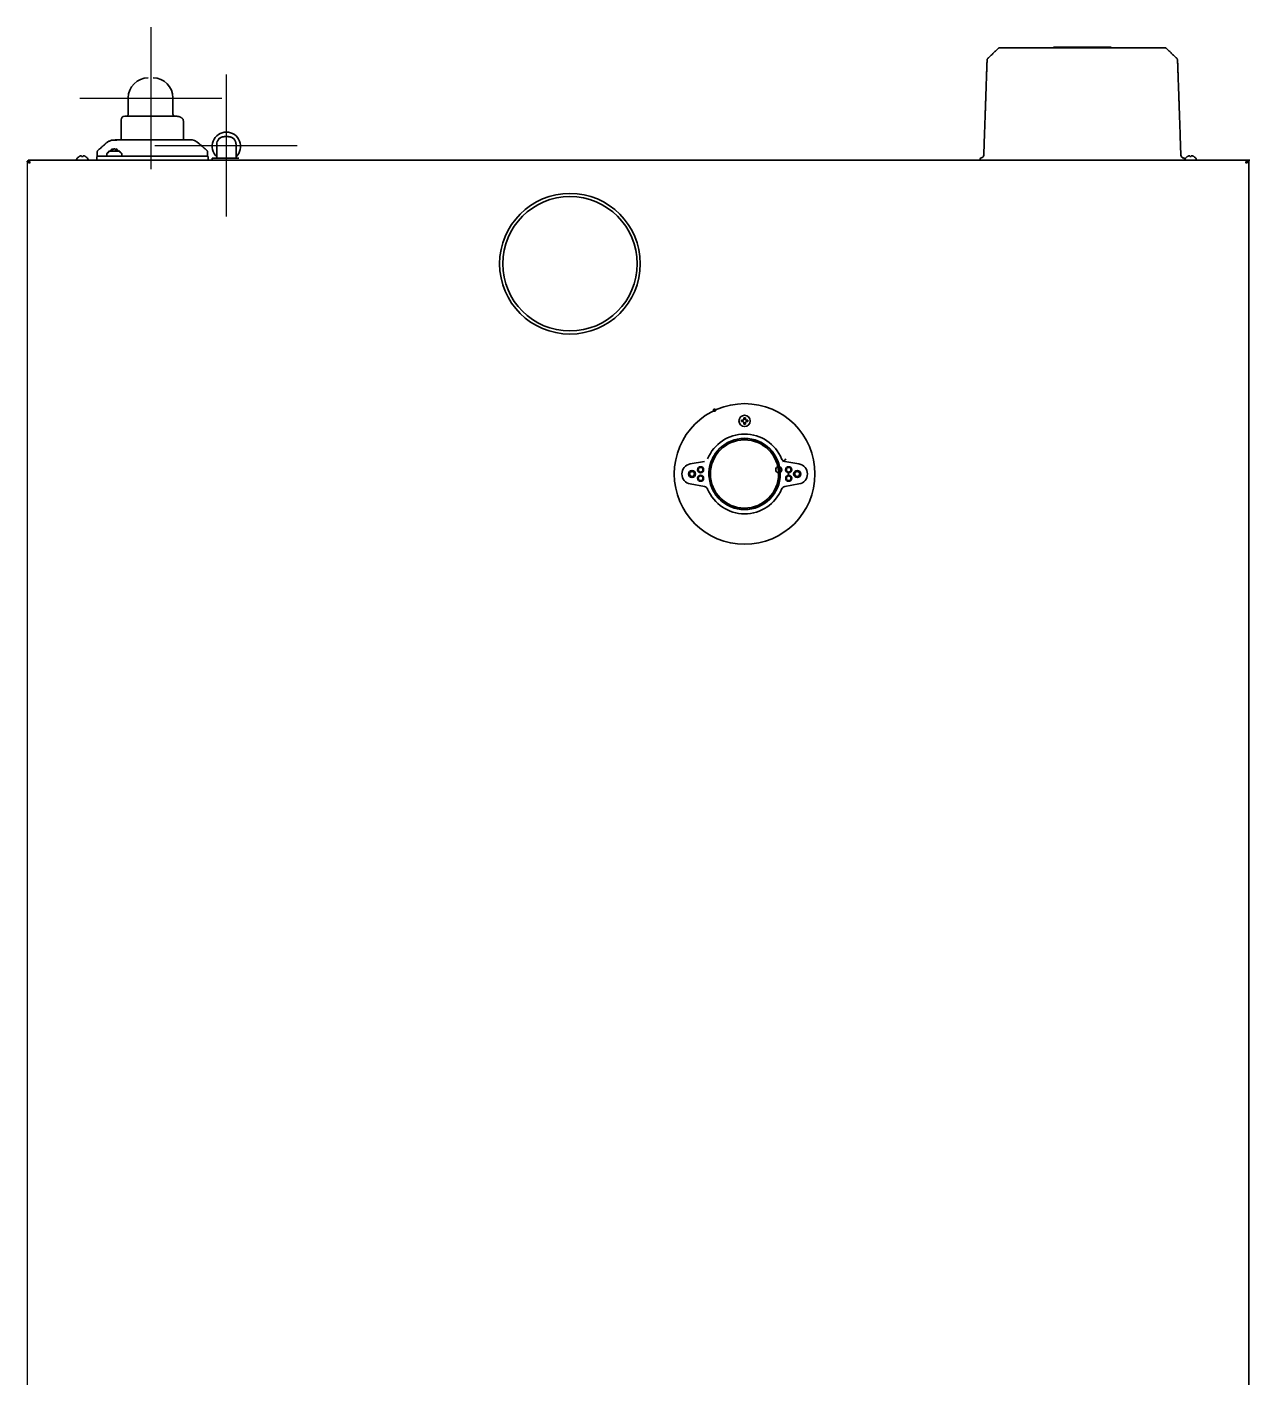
# Model space of a CAD drawing. Header units: inches. Extents: x 786 to 5755, y -850 to 3635.
# Drawn here: x 3395 to 4256, y 101 to 1052 of the extents above; entities that cross this region are included whole.
import ezdxf

# ---------------------------------------------------------------- set-up
doc = ezdxf.new("R2010")
doc.units = ezdxf.units.IN
doc.layers.add('1', color=7, linetype='Continuous', true_color=0xffffff)

msp = doc.modelspace()

# ---------------------------------------------------------------- linework, layer by layer
at = {"color": 6}
for p, q in [((3482.16, 1052.04), (3482.16, 952.04)), ((3432.16, 1002.04), (3532.16, 1002.04))]:
    msp.add_line(p, q, dxfattribs=at)
at = {"color": 4}
for p, q in [((3535.09, 1018.56), (3535.09, 918.56)), ((3485.09, 968.56), (3585.09, 968.56))]:
    msp.add_line(p, q, dxfattribs=at)
at = {"color": 7}
msp.add_line((3395.09, 957.27), (3395.09, -42.49), dxfattribs=at)
at = {"layer": '1', "color": 7, "linetype": 'Continuous', "lineweight": 35}
for p, q in [((4079.69, 1037.43), (4195.49, 1037.43)), ((4117.39, 1037.93), (4117.39, 1037.43)), ((4157.79, 1037.93), (4157.79, 1037.43)), ((3466.29, 1002.21), (3466.29, 990.71)), ((3497.72, 1002.21), (3497.72, 990.71)), ((3463.79, 989.21), (3500.22, 989.21)), ((3461.29, 986.71), (3461.29, 972.71)), ((3505.29, 972.71), (3505.29, 985.45)), ((3534.04, 974.86), (3536.64, 974.86)), ((4068.24, 961.86), (4068.54, 970.4)), ((4206.46, 975.55), (4206.94, 961.86)), ((3431.69, 960.86), (3431.69, 960.89)), ((3436.29, 960.89), (3436.29, 960.86)), ((3444.45, 963.89), (3444.44, 963.88)), ((3444.87, 961.21), (3446.34, 961.21)), ((3445.12, 965.36), (3445.12, 965.36)), ((3450.6, 961.21), (3472.52, 961.21)), ((3451.12, 961.21), (3451.13, 962.24)), ((3452.48, 964.36), (3452.48, 963.96)), ((3452.63, 964.61), (3458.95, 964.61)), ((3455.33, 965.78), (3455.29, 966.14)), ((3455.49, 965.9), (3455.46, 966.21)), ((3456.57, 966.21), (3456.48, 966.2)), ((3456.57, 966.19), (3456.57, 966.21)), ((3456.98, 966.04), (3456.98, 966.14)), ((3457.44, 965.69), (3457.49, 966.21)), ((3457.54, 965.58), (3457.6, 966.14)), ((3458.95, 964.61), (3460.33, 964.61)), ((3460.48, 963.96), (3460.48, 964.36)), ((3461.87, 961.21), (3461.85, 962.24)), ((3472.52, 961.21), (3517.86, 961.21)), ((3521.46, 965.36), (3521.46, 965.36)), ((3522.13, 963.89), (3522.14, 963.88)), ((3528.54, 959.91), (3528.54, 969.36)), ((3542.14, 969.36), (3542.14, 959.91)), ((4211.49, 960.86), (4211.49, 960.89)), ((4216.09, 960.89), (4216.09, 960.86)), ((3395.09, 957.32), (3395.09, 957.51)), ((3395.09, 957.51), (3395.89, 957.51)), ((3395.09, 957.27), (3395.09, 957.32)), ((3395.89, 957.51), (3395.89, 957.32)), ((3395.89, 957.27), (3395.89, 957.32)), ((3395.99, 958.41), (3396.18, 958.41)), ((3395.99, 957.61), (3395.99, 958.41)), ((3396.18, 957.61), (3395.99, 957.61)), ((3396.18, 958.41), (3396.23, 958.41)), ((3396.18, 957.61), (3396.23, 957.61)), ((3396.23, 958.41), (4255.55, 958.41)), ((3429.99, 959.01), (3429.99, 958.81)), ((3437.99, 958.81), (3437.99, 959.01)), ((3444.12, 960.47), (3444.09, 958.41)), ((3522.49, 958.41), (3522.46, 960.47)), ((3544, 959.76), (3525.35, 959.76)), ((3525.35, 959.76), (3525.35, 958.41)), ((4065.62, 958.41), (4065.64, 958.99)), ((4209.54, 958.99), (4209.56, 958.41)), ((4209.79, 959.01), (4209.79, 958.81)), ((4217.79, 958.81), (4217.79, 959.01)), ((4253.55, 958.41), (4253.6, 958.41)), ((4253.55, 957.61), (4253.6, 957.61)), ((4253.6, 958.41), (4253.79, 958.41)), ((4253.79, 957.61), (4253.6, 957.61)), ((4253.79, 958.41), (4253.79, 957.61)), ((4253.89, 957.32), (4253.89, 957.51)), ((4253.89, 957.51), (4254.69, 957.51)), ((4253.89, 957.32), (4253.89, 957.27)), ((4254.69, 957.27), (4254.65, -41.69)), ((4254.69, 957.51), (4254.69, 957.32)), ((4254.69, 957.32), (4254.69, 957.27)), ((3899.49, 777.03), (3899.99, 777.03)), ((3899.99, 772.43), (3899.49, 772.43)), ((3899.99, 777.03), (3900.49, 777.03)), ((3900.49, 772.43), (3899.99, 772.43)), ((3912.89, 757.55), (3912.91, 757.57)), ((3914.36, 756.51), (3912.89, 757.55)), ((3913.43, 758.42), (3913.52, 758.56)), ((3914.38, 756.54), (3914.36, 756.51)), ((3915.1, 757.45), (3915, 757.33)), ((3861.75, 744.47), (3871.73, 746.23)), ((3861.75, 744.47), (3871.73, 746.23)), ((3928.25, 746.23), (3938.23, 744.47)), ((3928.25, 746.23), (3938.23, 744.47)), ((3930.94, 736.7), (3930.94, 738.12)), ((3871.73, 728.59), (3861.75, 730.35)), ((3871.73, 728.59), (3861.75, 730.35)), ((3938.23, 730.35), (3928.25, 728.59)), ((3938.23, 730.35), (3928.25, 728.59)), ((3913.04, 717.39), (3914.21, 718.2)), ((3913.52, 716.27), (3913.43, 716.4)), ((3915, 717.5), (3915.1, 717.37)), ((3943.89, 714.96), (3943.89, 714.9)), ((3903.89, 712.62), (3903.89, 712.73))]:
    msp.add_line(p, q, dxfattribs=at)
for centre, radius in [((3777.1, 885.38), 49.5), ((3777.1, 885.38), 49.5), ((3777.1, 885.38), 47.3), ((3899.99, 737.41), 49.5), ((3899.99, 737.41), 49.5), ((3899.99, 774.73), 4), ((3899.99, 737.41), 25.1), ((3899.99, 737.41), 25.1), ((3899.89, 737.41), 24), ((3868.99, 740.41), 2.13), ((3868.99, 740.41), 1.62), ((3868.99, 740.41), 1.62), ((3923.99, 740.41), 2.13), ((3930.99, 740.41), 2.13), ((3930.99, 740.41), 2.13), ((3930.99, 740.41), 1.62), ((3930.99, 740.41), 1.62), ((3862.99, 737.41), 2.5), ((3862.99, 737.41), 2.5), ((3862.99, 737.41), 1.75), ((3862.99, 737.41), 1.75), ((3868.99, 734.41), 2.12), ((3868.99, 734.41), 2.12), ((3868.99, 734.41), 1.62), ((3868.99, 734.41), 1.62), ((3930.99, 734.41), 2.12), ((3930.99, 734.41), 2.12), ((3930.99, 734.41), 1.62), ((3930.99, 734.41), 1.62), ((3936.99, 737.41), 2.5), ((3936.99, 737.41), 2.5), ((3936.99, 737.41), 1.75), ((3936.99, 737.41), 1.75)]:
    msp.add_circle(centre, radius, dxfattribs=at)
for centre, radius, start, end in [((3480.29, 1002.21), 14, 90, 180), ((3483.72, 1002.21), 14, 0, 90), ((3463.79, 986.71), 2.5, 90, 180), ((3464.79, 990.71), 1.5, 270, 0), ((3499.22, 990.71), 1.5, 180, 270), ((3535.34, 968.06), 10, 312.84796, 227.15204), ((3534.04, 969.36), 5.5, 90, 180), ((3535.34, 968.06), 10, 312.84563, 89.99437), ((3536.64, 969.36), 5.5, 0, 90), ((3434.19, 956.79), 4.8, 121.58373, 149.69882), ((3433.99, 957.11), 3.78, 90.00345, 97.60407), ((3433.99, 957.11), 3.78, 82.39595, 89.99653), ((3433.79, 956.79), 4.8, 30.30118, 58.41865), ((3444.87, 960.46), 0.75, 90, 179), ((3452.76, 964.36), 0.283, 118.07249, 180), ((3452.76, 963.96), 0.283, 180, 241.92751), ((3456.48, 962.61), 3.74, 106.39244, 147.67589), ((3456.48, 962.61), 3.74, 32.32411, 73.60756), ((3460.19, 964.36), 0.283, 0, 61.92751), ((3460.19, 963.96), 0.283, 298.07249, 0), ((3521.71, 960.46), 0.75, 1, 90), ((4066.25, 961.93), 2, 277.62357, 358), ((4208.93, 961.93), 2, 182, 262.37643), ((4213.99, 956.79), 4.8, 121.58373, 149.69882), ((4213.79, 957.11), 3.78, 90.00345, 97.60407), ((4213.79, 957.11), 3.78, 82.39595, 89.99653), ((4213.59, 956.79), 4.8, 30.30118, 58.41865), ((3398.19, 955.61), 1.8, 132.80203, 150.47016), ((3396.89, 956.61), 0.25, 270, 0), ((3430.39, 959.01), 0.4, 149.69882, 180), ((3430.39, 958.81), 0.4, 180, 270), ((3437.59, 958.81), 0.4, 270, 0), ((3437.59, 959.01), 0.4, 0, 30.30118), ((3434.09, 955.79), 4.8, 33.08174, 36.44046), ((3542.64, 959.91), 0.5, 180, 197.45859), ((4066.64, 958.96), 1, 97.62357, 178), ((4208.54, 958.96), 1, 2, 82.37643), ((4213.69, 955.79), 4.8, 143.55962, 146.91806), ((4210.19, 959.01), 0.4, 149.69882, 180), ((4210.19, 958.81), 0.4, 180, 270), ((4217.39, 958.81), 0.4, 270, 0), ((4217.39, 959.01), 0.4, 0, 30.30118), ((4252.89, 956.61), 0.25, 180, 270), ((4251.59, 955.61), 1.8, 29.52984, 47.19797), ((3899.99, 737.41), 28.1, 22.24665, 157.75335), ((3899.99, 737.41), 28.1, 22.24665, 157.75335), ((3899.89, 737.41), 25, 90, 177.39), ((3899.89, 737.41), 25, 182.79563, 90), ((3862.99, 737.41), 7.17, 100, 260), ((3862.99, 737.41), 7.17, 100, 260), ((3928.77, 749.19), 3, 202.24665, 260), ((3928.77, 749.19), 3, 202.24665, 260), ((3926.21, 749.19), 3, 280, 337.75335), ((3926.21, 749.19), 3, 280, 337.75335), ((3936.99, 737.41), 7.17, 280, 80), ((3936.99, 737.41), 7.17, 280, 80), ((3899.89, 737.41), 25.2, 357.40132, 2.77688), ((3930.74, 738.12), 0.2, 0, 35.53605), ((3930.74, 736.7), 0.2, 324.46395, 0), ((3871.2, 725.64), 3, 22.24665, 80), ((3871.2, 725.64), 3, 22.24665, 80), ((3899.99, 737.41), 28.1, 202.24665, 337.75335), ((3899.99, 737.41), 28.1, 202.24665, 337.75335), ((3928.77, 725.64), 3, 100, 157.75335), ((3928.77, 725.64), 3, 100, 157.75335), ((3913.16, 717.22), 0.2, 125, 160.53605), ((3914.32, 718.04), 0.2, 89.46395, 125)]:
    msp.add_arc(centre, radius, start, end, dxfattribs=at)
for centre, major_axis, ratio, start_param, end_param in [((3509.41, 962.71), (0, -10), 0.999998, 2.411157, 3.141806), ((3456.28, 962.59), (-0.41, 3.71), 0.752737, 0.215025, 0.587746), ((3456.66, 962.59), (-0.43, -3.7), 0.775115, 3.528514, 3.901235), ((3455.92, 962.55), (-0.38, 3.67), 0.420739, 0.050717, 0.167582), ((3456.64, 962.55), (-1.27, -3.46), 0.961631, 3.574275, 3.691141), ((3456.22, 962.55), (-0.81, 3.6), 0.902278, 5.872372, 5.989237), ((3456.32, 962.55), (-1.27, 3.46), 0.961631, 5.733637, 5.850503), ((3456.25, 962.59), (-0.36, 3.71), 0.654345, 5.549803, 5.922525), ((3456.29, 962.59), (-0.43, 3.7), 0.775115, 5.720567, 5.896264), ((3457.07, 962.55), (-0.36, -3.67), 0.257668, 2.955348, 3.072213), ((3456.71, 962.59), (-0.35, -3.71), 0.627676, 2.529365, 2.902086), ((4066.64, 958.96), (0.999, -0.035), 0.99992, 1.732165, 3.141593), ((4208.54, 958.96), (0.999, 0.035), 0.99992, 0.409791, 1.409427)]:
    msp.add_ellipse(centre, major_axis=major_axis, ratio=ratio, start_param=start_param, end_param=end_param, dxfattribs=at)
for points, degree in [([(4078.3, 1036.87), (4071.19, 1030)], 1), ([(4196.88, 1036.87), (4203.99, 1030)], 1), ([(3466.69, 972.62), (3464.03, 972.59)], 1), ([(3432.99, 961.41), (3432.94, 961.39), (3432.83, 961.36), (3432.67, 961.31), (3432.51, 961.26), (3432.35, 961.2), (3432.2, 961.13), (3432.04, 961.05), (3431.88, 960.97), (3431.75, 960.9), (3431.69, 960.86)], 3), ([(3433.49, 961.41), (3433.47, 961.41), (3433.42, 961.42), (3433.35, 961.42), (3433.28, 961.42), (3433.2, 961.42), (3433.13, 961.42), (3433.06, 961.42), (3433.01, 961.41), (3432.99, 961.41)], 3), ([(3434.99, 961.41), (3434.96, 961.41), (3434.91, 961.42), (3434.84, 961.42), (3434.77, 961.42), (3434.7, 961.42), (3434.63, 961.42), (3434.56, 961.42), (3434.51, 961.41), (3434.49, 961.41)], 3), ([(3434.49, 961.41), (3434.49, 961.39), (3434.49, 961.36), (3434.49, 961.31), (3434.49, 961.26), (3434.49, 961.2), (3434.49, 961.13), (3434.49, 961.05), (3434.49, 960.97), (3434.49, 960.9), (3434.49, 960.86)], 3), ([(3444.45, 963.89), (3444.4, 961.21)], 1), ([(3522.18, 961.21), (3522.13, 963.89)], 1), ([(4212.79, 961.41), (4212.74, 961.39), (4212.63, 961.36), (4212.47, 961.31), (4212.31, 961.26), (4212.15, 961.2), (4212, 961.13), (4211.84, 961.05), (4211.68, 960.97), (4211.55, 960.9), (4211.49, 960.86)], 3), ([(4213.29, 961.41), (4213.27, 961.41), (4213.22, 961.42), (4213.15, 961.42), (4213.08, 961.42), (4213, 961.42), (4212.93, 961.42), (4212.86, 961.42), (4212.81, 961.41), (4212.79, 961.41)], 3), ([(4214.79, 961.41), (4214.76, 961.41), (4214.71, 961.42), (4214.64, 961.42), (4214.57, 961.42), (4214.5, 961.42), (4214.43, 961.42), (4214.36, 961.42), (4214.31, 961.41), (4214.29, 961.41)], 3), ([(4214.29, 961.41), (4214.29, 961.39), (4214.29, 961.36), (4214.29, 961.31), (4214.29, 961.26), (4214.29, 961.2), (4214.29, 961.13), (4214.29, 961.05), (4214.29, 960.97), (4214.29, 960.9), (4214.29, 960.86)], 3), ([(3395.89, 957.27), (3395.09, 957.27)], 1), ([(3396.23, 957.61), (3396.23, 958.41)], 1), ([(3396.74, 956.38), (3396.79, 956.37), (3396.84, 956.36), (3396.89, 956.36)], 3), ([(4252.89, 956.36), (4252.94, 956.36), (4252.99, 956.37), (4253.04, 956.38)], 3), ([(4253.55, 957.61), (4253.55, 958.41)], 1), ([(4253.89, 957.27), (4254.69, 957.27)], 1), ([(3897.69, 774.23), (3897.69, 774.4), (3897.69, 774.73), (3897.69, 775.07), (3897.69, 775.23)], 3), ([(3898.99, 774.23), (3898.94, 774.23), (3898.83, 774.23), (3898.67, 774.23), (3898.51, 774.23), (3898.35, 774.23), (3898.2, 774.23), (3898.04, 774.23), (3897.88, 774.23), (3897.75, 774.23), (3897.69, 774.23)], 3), ([(3898.99, 775.23), (3899.02, 775.26), (3899.07, 775.31), (3899.14, 775.39), (3899.21, 775.46), (3899.28, 775.53), (3899.35, 775.6), (3899.42, 775.66), (3899.47, 775.71), (3899.49, 775.73)], 3), ([(3899.49, 773.73), (3899.47, 773.76), (3899.42, 773.81), (3899.35, 773.88), (3899.28, 773.95), (3899.2, 774.02), (3899.13, 774.09), (3899.06, 774.16), (3899.01, 774.21), (3898.99, 774.23)], 3), ([(3899.49, 775.73), (3899.49, 775.79), (3899.49, 775.9), (3899.49, 776.06), (3899.49, 776.22), (3899.49, 776.37), (3899.49, 776.52), (3899.49, 776.68), (3899.49, 776.85), (3899.49, 776.97), (3899.49, 777.03)], 3), ([(3900.49, 775.73), (3900.51, 775.71), (3900.56, 775.66), (3900.63, 775.59), (3900.7, 775.52), (3900.78, 775.45), (3900.85, 775.38), (3900.92, 775.31), (3900.97, 775.26), (3900.99, 775.23)], 3), ([(3900.99, 774.23), (3900.96, 774.21), (3900.91, 774.16), (3900.84, 774.08), (3900.77, 774.01), (3900.7, 773.94), (3900.63, 773.87), (3900.56, 773.8), (3900.51, 773.76), (3900.49, 773.73)], 3), ([(3900.49, 773.73), (3900.49, 773.68), (3900.49, 773.57), (3900.49, 773.41), (3900.49, 773.25), (3900.49, 773.1), (3900.49, 772.94), (3900.49, 772.79), (3900.49, 772.62), (3900.49, 772.5), (3900.49, 772.43)], 3), ([(3900.99, 775.23), (3901.04, 775.23), (3901.15, 775.23), (3901.31, 775.23), (3901.47, 775.23), (3901.63, 775.23), (3901.78, 775.23), (3901.94, 775.23), (3902.1, 775.23), (3902.23, 775.23), (3902.29, 775.23)], 3), ([(3902.29, 775.23), (3902.29, 775.07), (3902.29, 774.73), (3902.29, 774.4), (3902.29, 774.23)], 3)]:
    msp.add_open_spline(points, degree=degree, dxfattribs=at)
for points, knots in [([(4079.69, 1037.43), (4079.56, 1037.43), (4079.44, 1037.42), (4079.18, 1037.37), (4079.06, 1037.33), (4078.82, 1037.24), (4078.71, 1037.18), (4078.49, 1037.04), (4078.39, 1036.96), (4078.3, 1036.87)], [0, 0, 0, 0, 0.25, 0.25, 0.5, 0.5, 0.75, 0.75, 1, 1, 1, 1]), ([(4117.39, 1037.93), (4117.39, 1037.93), (4117.48, 1037.93), (4118.11, 1037.93), (4119.92, 1037.93), (4123.23, 1037.93), (4127.68, 1037.93), (4132.61, 1037.93), (4136.01, 1037.93), (4137.59, 1037.93)], [0, 0, 0, 0, 0.039878, 0.0847, 0.199189, 0.358922, 0.563349, 0.796366, 1, 1, 1, 1]), ([(4137.59, 1037.93), (4137.85, 1037.93), (4138.98, 1037.93), (4140.94, 1037.93), (4143.38, 1037.93), (4145.28, 1037.93), (4146.7, 1037.93), (4147.68, 1037.93), (4148.64, 1037.93), (4149.89, 1037.93), (4151.4, 1037.93), (4153.12, 1037.93), (4154.66, 1037.93), (4155.97, 1037.93), (4157.25, 1037.93), (4157.79, 1037.93), (4157.79, 1037.93)], [0, 0, 0, 0, 0.033336, 0.145921, 0.251547, 0.348816, 0.394063, 0.436986, 0.478849, 0.520788, 0.603997, 0.684709, 0.76093, 0.830915, 0.893669, 1, 1, 1, 1]), ([(4195.49, 1037.43), (4195.62, 1037.43), (4195.74, 1037.42), (4196, 1037.37), (4196.12, 1037.33), (4196.36, 1037.24), (4196.47, 1037.18), (4196.68, 1037.04), (4196.79, 1036.96), (4196.88, 1036.87)], [0, 0, 0, 0, 0.25, 0.25, 0.5, 0.5, 0.75, 0.75, 1, 1, 1, 1]), ([(4068.72, 975.55), (4068.75, 976.22), (4068.77, 976.88), (4068.8, 977.86), (4068.81, 978.19), (4068.83, 978.68), (4068.84, 978.84), (4068.85, 979.16), (4068.85, 979.32), (4068.88, 980.13), (4068.9, 980.76), (4068.95, 982.02), (4068.97, 982.64), (4069.03, 984.49), (4069.08, 985.69), (4069.16, 988.04), (4069.2, 989.19), (4069.28, 991.44), (4069.32, 992.54), (4069.36, 993.88), (4069.38, 994.28), (4069.39, 994.68), (4069.4, 994.94), (4069.4, 995.07), (4069.43, 995.73), (4069.45, 996.24), (4069.47, 997), (4069.48, 997.26), (4069.49, 997.63), (4069.5, 997.76), (4069.51, 998), (4069.53, 998.62), (4069.57, 999.71), (4069.6, 1000.64), (4069.63, 1001.55), (4069.65, 1002), (4069.69, 1003.32), (4069.72, 1004.17), (4069.78, 1005.81), (4069.81, 1006.61), (4069.89, 1008.9), (4069.94, 1010.32), (4069.99, 1011.72), (4069.99, 1011.81), (4069.99, 1011.97), (4070, 1012.22), (4070.02, 1012.78), (4070.04, 1013.24), (4070.07, 1014.15), (4070.09, 1014.73), (4070.13, 1015.85), (4070.15, 1016.38), (4070.18, 1017.4), (4070.2, 1017.89), (4070.23, 1018.83), (4070.25, 1019.27), (4070.28, 1020.13), (4070.29, 1020.54), (4070.32, 1021.32), (4070.33, 1021.69), (4070.36, 1022.41), (4070.37, 1022.74), (4070.4, 1023.71), (4070.42, 1024.29), (4070.46, 1025.34), (4070.48, 1025.8), (4070.51, 1026.62), (4070.52, 1026.98), (4070.53, 1027.35), (4070.53, 1027.43), (4070.54, 1027.57), (4070.54, 1027.63), (4070.55, 1027.82), (4070.55, 1027.93), (4070.56, 1028.23), (4070.57, 1028.38), (4070.57, 1028.53), (4070.57, 1028.57), (4070.58, 1028.62), (4070.58, 1028.63), (4070.58, 1028.63)], [0, 0, 0, 0, 0.015628, 0.015628, 0.023442, 0.023442, 0.027349, 0.027349, 0.031256, 0.031256, 0.046884, 0.046884, 0.062512, 0.062512, 0.093768, 0.093768, 0.125024, 0.125024, 0.15628, 0.15628, 0.164094, 0.168001, 0.168001, 0.171908, 0.171908, 0.187536, 0.187536, 0.19535, 0.19535, 0.199257, 0.199257, 0.203164, 0.218792, 0.234421, 0.234421, 0.250049, 0.250049, 0.281305, 0.281305, 0.312561, 0.312561, 0.375073, 0.375073, 0.37898, 0.37898, 0.382887, 0.390701, 0.406329, 0.406329, 0.437585, 0.437585, 0.468841, 0.468841, 0.500097, 0.500097, 0.531353, 0.531353, 0.562609, 0.562609, 0.593865, 0.593865, 0.625121, 0.625121, 0.687634, 0.687634, 0.750146, 0.750146, 0.812658, 0.812658, 0.828286, 0.828286, 0.843914, 0.843914, 0.87517, 0.87517, 0.937682, 0.937682, 0.968938, 0.968938, 1, 1, 1, 1]), ([(4071.19, 1030), (4071.09, 1029.91), (4071.01, 1029.81), (4070.86, 1029.6), (4070.8, 1029.49), (4070.7, 1029.26), (4070.65, 1029.13), (4070.6, 1028.88), (4070.58, 1028.76), (4070.58, 1028.63)], [0, 0, 0, 0, 0.25, 0.25, 0.5, 0.5, 0.75, 0.75, 1, 1, 1, 1]), ([(4204.6, 1028.63), (4204.6, 1028.76), (4204.58, 1028.88), (4204.52, 1029.13), (4204.48, 1029.26), (4204.38, 1029.49), (4204.32, 1029.6), (4204.17, 1029.81), (4204.09, 1029.91), (4203.99, 1030)], [0, 0, 0, 0, 0.25, 0.25, 0.5, 0.5, 0.75, 0.75, 1, 1, 1, 1]), ([(4204.6, 1028.63), (4204.6, 1028.63), (4204.6, 1028.62), (4204.61, 1028.57), (4204.61, 1028.53), (4204.61, 1028.38), (4204.62, 1028.23), (4204.63, 1027.93), (4204.63, 1027.82), (4204.64, 1027.57), (4204.65, 1027.44), (4204.66, 1026.99), (4204.67, 1026.63), (4204.7, 1025.81), (4204.72, 1025.35), (4204.75, 1024.56), (4204.76, 1024.28), (4204.77, 1023.91), (4204.77, 1023.83), (4204.78, 1023.68), (4204.78, 1023.61), (4204.79, 1023.37), (4204.79, 1023.21), (4204.81, 1022.72), (4204.82, 1022.38), (4204.85, 1021.66), (4204.86, 1021.28), (4204.9, 1020.09), (4204.93, 1019.23), (4204.98, 1017.81), (4205, 1017.32), (4205.03, 1016.3), (4205.05, 1015.76), (4205.09, 1014.65), (4205.11, 1014.07), (4205.15, 1012.86), (4205.18, 1012.23), (4205.22, 1010.91), (4205.25, 1010.23), (4205.27, 1009.42), (4205.28, 1009.33), (4205.28, 1009.15), (4205.29, 1008.88), (4205.32, 1008.24), (4205.34, 1007.67), (4205.38, 1006.53), (4205.4, 1005.73), (4205.46, 1004.09), (4205.49, 1003.25), (4205.54, 1001.93), (4205.55, 1001.49), (4205.58, 1000.58), (4205.6, 1000.12), (4205.65, 998.71), (4205.68, 997.74), (4205.75, 995.73), (4205.79, 994.69), (4205.83, 993.48), (4205.84, 993.35), (4205.85, 993.08), (4205.86, 992.67), (4205.89, 991.71), (4205.92, 990.88), (4205.98, 989.19), (4206.02, 988.03), (4206.1, 985.68), (4206.15, 984.47), (4206.21, 982.63), (4206.23, 982.01), (4206.28, 980.75), (4206.3, 980.12), (4206.33, 979.31), (4206.33, 979.15), (4206.34, 978.83), (4206.35, 978.67), (4206.37, 978.18), (4206.38, 977.86), (4206.41, 976.88), (4206.43, 976.22), (4206.46, 975.55)], [0, 0, 0, 0, 0.03125, 0.03125, 0.0625, 0.0625, 0.125, 0.125, 0.15625, 0.15625, 0.1875, 0.1875, 0.25, 0.25, 0.3125, 0.3125, 0.34375, 0.34375, 0.351563, 0.351563, 0.359375, 0.359375, 0.375, 0.375, 0.40625, 0.40625, 0.4375, 0.4375, 0.5, 0.5, 0.53125, 0.53125, 0.5625, 0.5625, 0.59375, 0.59375, 0.625, 0.625, 0.65625, 0.65625, 0.660156, 0.660156, 0.664063, 0.671875, 0.6875, 0.6875, 0.71875, 0.71875, 0.75, 0.75, 0.765625, 0.765625, 0.78125, 0.78125, 0.8125, 0.8125, 0.84375, 0.84375, 0.847656, 0.847656, 0.851562, 0.859375, 0.875, 0.875, 0.90625, 0.90625, 0.9375, 0.9375, 0.953125, 0.953125, 0.96875, 0.96875, 0.972656, 0.972656, 0.976562, 0.976562, 0.984375, 0.984375, 1, 1, 1, 1]), ([(3500.22, 989.21), (3500.3, 989.21), (3500.39, 989.21), (3500.55, 989.2), (3500.63, 989.2), (3500.87, 989.18), (3501.03, 989.16), (3501.34, 989.11), (3501.49, 989.09), (3501.68, 989.04), (3501.71, 989.04), (3501.79, 989.02), (3501.82, 989.01), (3501.93, 988.98), (3502, 988.96), (3502.21, 988.9), (3502.35, 988.85), (3502.61, 988.76), (3502.74, 988.71), (3502.92, 988.62), (3502.98, 988.6), (3503.1, 988.54), (3503.27, 988.45), (3503.43, 988.36), (3503.74, 988.17), (3503.92, 988.03), (3504.11, 987.88), (3504.13, 987.86), (3504.17, 987.83), (3504.19, 987.81), (3504.25, 987.76), (3504.36, 987.66), (3504.46, 987.55), (3504.65, 987.35), (3504.75, 987.22), (3504.86, 987.05), (3504.88, 987.02), (3504.92, 986.96), (3504.94, 986.93), (3504.99, 986.83), (3505.02, 986.77), (3505.29, 985.45)], [0, 0, 0, 0, 0.03125, 0.03125, 0.0625, 0.0625, 0.125, 0.125, 0.1875, 0.1875, 0.203125, 0.203125, 0.21875, 0.21875, 0.25, 0.25, 0.3125, 0.3125, 0.375, 0.375, 0.40625, 0.40625, 0.4375, 0.5, 0.5, 0.625, 0.625, 0.640625, 0.640625, 0.65625, 0.65625, 0.6875, 0.75, 0.75, 0.875, 0.875, 0.90625, 0.90625, 0.9375, 0.9375, 1, 1, 1, 1]), ([(3450.27, 969.81), (3450.27, 969.81), (3450.28, 969.85), (3450.3, 969.93), (3450.36, 970.03), (3450.42, 970.09), (3450.45, 970.12)], [0, 0, 0, 0, 0.015221, 0.376363, 0.720438, 1, 1, 1, 1]), ([(3454.52, 972.35), (3453.82, 972.16), (3452.51, 971.62), (3451.15, 970.81), (3450.56, 970.19), (3450.47, 970.1)], [0, 0, 0, 0, 0.45623, 0.915999, 1, 1, 1, 1]), ([(3458.23, 972.5), (3458.16, 972.49), (3456.72, 972.47), (3455.17, 972.4), (3454.39, 972.33), (3454.31, 972.29)], [0, 0, 0, 0, 0.026021, 0.51208, 1, 1, 1, 1]), ([(3457.13, 972.47), (3456.56, 972.47), (3455.42, 972.45), (3454.9, 972.43), (3454.78, 972.42)], [0, 0, 0, 0, 0.425312, 1, 1, 1, 1]), ([(3457.17, 972.71), (3457.18, 972.71), (3457.24, 972.71), (3457.61, 972.71), (3458.62, 972.71), (3460.14, 972.71), (3462.15, 972.71), (3464.59, 972.71), (3466.43, 972.71), (3467.41, 972.71)], [0, 0, 0, 0, 0.042242, 0.201868, 0.361495, 0.521121, 0.680747, 0.840374, 1, 1, 1, 1]), ([(3458.29, 972.52), (3458.44, 972.54), (3458.58, 972.56), (3458.82, 972.58), (3458.91, 972.58), (3459.05, 972.59), (3459.1, 972.6), (3459.19, 972.6), (3459.23, 972.6), (3459.45, 972.62), (3459.62, 972.62), (3459.78, 972.63)], [0, 0, 0, 0, 0.269206, 0.269206, 0.451905, 0.451905, 0.543254, 0.543254, 0.634603, 0.634603, 1, 1, 1, 1]), ([(3459.78, 972.63), (3460.12, 972.64), (3460.47, 972.64), (3461.15, 972.65), (3461.48, 972.66), (3462.15, 972.66), (3462.49, 972.65), (3463.15, 972.64), (3463.48, 972.64), (3463.81, 972.63)], [0, 0, 0, 0, 0.25, 0.25, 0.5, 0.5, 0.75, 0.75, 1, 1, 1, 1]), ([(3467.41, 972.71), (3468, 972.71), (3468.6, 972.71), (3469.84, 972.71), (3470.47, 972.71), (3471.76, 972.71), (3472.41, 972.71), (3473.17, 972.71), (3473.26, 972.71), (3473.43, 972.71), (3473.51, 972.71), (3473.77, 972.71), (3473.94, 972.71), (3474.45, 972.71), (3474.79, 972.71), (3475.82, 972.71), (3476.5, 972.71), (3477.89, 972.71), (3478.58, 972.71), (3479.98, 972.71), (3480.68, 972.71), (3481.56, 972.71), (3481.83, 972.71), (3482.09, 972.71), (3482.27, 972.71), (3482.36, 972.71), (3482.8, 972.71), (3483.15, 972.71), (3484.2, 972.71), (3484.89, 972.71), (3486.26, 972.71), (3486.94, 972.71), (3488.28, 972.71), (3488.95, 972.71), (3489.69, 972.71), (3489.77, 972.71), (3489.93, 972.71), (3490.18, 972.71), (3490.42, 972.71), (3490.91, 972.71), (3491.23, 972.71), (3492.18, 972.71), (3492.8, 972.71), (3494.02, 972.71), (3494.62, 972.71), (3495.79, 972.71), (3496.37, 972.71), (3497.22, 972.71), (3497.5, 972.71), (3497.85, 972.71), (3497.92, 972.71), (3498.06, 972.71), (3498.12, 972.71), (3498.33, 972.71), (3498.47, 972.71), (3499.14, 972.71), (3499.67, 972.71), (3500.69, 972.71), (3501.18, 972.71), (3502.14, 972.71), (3502.6, 972.71), (3503.49, 972.71), (3503.92, 972.71), (3504.75, 972.71), (3505.14, 972.71), (3505.61, 972.71), (3505.7, 972.71), (3505.84, 972.71), (3505.89, 972.71), (3505.98, 972.71), (3506.2, 972.71), (3506.41, 972.71), (3506.91, 972.71), (3507.21, 972.71), (3507.76, 972.71), (3508.01, 972.71), (3508.46, 972.71), (3508.65, 972.71), (3508.83, 972.71), (3508.85, 972.71), (3508.89, 972.71), (3508.91, 972.71), (3508.97, 972.71), (3509.07, 972.71), (3509.15, 972.71), (3509.3, 972.71), (3509.36, 972.71), (3509.41, 972.71), (3509.41, 972.71), (3509.41, 972.71)], [0, 0, 0, 0, 0.036437, 0.036437, 0.072873, 0.072873, 0.10931, 0.10931, 0.113865, 0.113865, 0.118419, 0.118419, 0.127528, 0.127528, 0.145747, 0.145747, 0.182183, 0.182183, 0.21862, 0.21862, 0.255056, 0.255056, 0.264166, 0.26872, 0.26872, 0.273275, 0.273275, 0.291493, 0.291493, 0.32793, 0.32793, 0.364366, 0.364366, 0.400803, 0.400803, 0.405358, 0.405358, 0.409912, 0.419021, 0.419021, 0.43724, 0.43724, 0.473676, 0.473676, 0.510113, 0.510113, 0.54655, 0.54655, 0.564768, 0.564768, 0.569323, 0.569323, 0.573877, 0.573877, 0.582986, 0.582986, 0.619423, 0.619423, 0.65586, 0.65586, 0.692296, 0.692296, 0.728733, 0.728733, 0.765169, 0.765169, 0.774279, 0.774279, 0.778833, 0.778833, 0.783388, 0.801606, 0.801606, 0.838043, 0.838043, 0.874479, 0.874479, 0.910916, 0.910916, 0.915471, 0.915471, 0.920025, 0.920025, 0.929134, 0.947353, 0.947353, 0.983789, 0.983789, 1, 1, 1, 1]), ([(3516.31, 969.81), (3516.31, 969.84), (3516.3, 969.86), (3516.26, 969.98), (3516.2, 970.06), (3516.12, 970.13)], [0, 0, 0, 0, 0.237765, 0.237765, 1, 1, 1, 1]), ([(3529.06, 971.69), (3529.06, 971.7), (3529.07, 971.72), (3529.09, 971.75), (3529.1, 971.78), (3529.12, 971.81), (3529.13, 971.84), (3529.15, 971.87), (3529.16, 971.9), (3529.18, 971.94), (3529.2, 971.97), (3529.21, 972), (3529.23, 972.03), (3529.24, 972.05), (3529.26, 972.08), (3529.28, 972.11), (3529.3, 972.14), (3529.31, 972.17), (3529.33, 972.2), (3529.35, 972.23), (3529.36, 972.26), (3529.38, 972.29), (3529.4, 972.31), (3529.42, 972.34), (3529.44, 972.37), (3529.45, 972.4), (3529.47, 972.43), (3529.49, 972.45), (3529.51, 972.48), (3529.53, 972.51), (3529.55, 972.53), (3529.57, 972.56), (3529.59, 972.59), (3529.6, 972.61), (3529.62, 972.64), (3529.64, 972.67), (3529.66, 972.69), (3529.68, 972.72), (3529.7, 972.74), (3529.72, 972.77), (3529.74, 972.79), (3529.76, 972.82), (3529.78, 972.84), (3529.8, 972.87), (3529.82, 972.89), (3529.84, 972.92), (3529.86, 972.94), (3529.88, 972.96), (3529.91, 972.99), (3529.93, 973.01), (3529.95, 973.04), (3529.97, 973.06), (3529.99, 973.08), (3530.01, 973.1), (3530.03, 973.13), (3530.05, 973.15), (3530.07, 973.17), (3530.1, 973.19), (3530.12, 973.22), (3530.14, 973.24), (3530.16, 973.26), (3530.18, 973.28), (3530.2, 973.3), (3530.23, 973.32), (3530.25, 973.35), (3530.27, 973.37), (3530.29, 973.39), (3530.31, 973.41), (3530.34, 973.43), (3530.36, 973.45), (3530.38, 973.47), (3530.4, 973.49), (3530.43, 973.51), (3530.45, 973.53), (3530.47, 973.55), (3530.49, 973.57), (3530.52, 973.58), (3530.54, 973.6), (3530.56, 973.62), (3530.59, 973.64), (3530.61, 973.66), (3530.63, 973.68), (3530.65, 973.7), (3530.68, 973.71), (3530.7, 973.73), (3530.72, 973.75), (3530.75, 973.77), (3530.77, 973.78), (3530.79, 973.8), (3530.82, 973.82), (3530.84, 973.83), (3530.86, 973.85), (3530.88, 973.87), (3530.91, 973.88), (3530.93, 973.9), (3530.95, 973.91), (3530.98, 973.93), (3531.01, 973.95), (3531.06, 973.99), (3531.12, 974.02), (3531.18, 974.06), (3531.25, 974.1), (3531.31, 974.13), (3531.37, 974.17), (3531.43, 974.2), (3531.5, 974.24), (3531.56, 974.27), (3531.62, 974.3), (3531.69, 974.33), (3531.75, 974.36), (3531.82, 974.39), (3531.88, 974.42), (3531.95, 974.45), (3532.01, 974.47), (3532.08, 974.5), (3532.14, 974.52), (3532.21, 974.55), (3532.28, 974.57), (3532.34, 974.59), (3532.41, 974.61), (3532.48, 974.63), (3532.54, 974.65), (3532.61, 974.67), (3532.68, 974.69), (3532.75, 974.71), (3532.81, 974.72), (3532.88, 974.74), (3532.95, 974.75), (3533.02, 974.77), (3533.09, 974.78), (3533.15, 974.79), (3533.22, 974.8), (3533.29, 974.81), (3533.36, 974.82), (3533.43, 974.83), (3533.49, 974.83), (3533.56, 974.84), (3533.63, 974.85), (3533.7, 974.85), (3533.77, 974.85), (3533.84, 974.86), (3533.9, 974.86), (3533.97, 974.86), (3534.02, 974.86), (3534.04, 974.86)], [0, 0, 0, 0, 0.005833, 0.011652, 0.017456, 0.023246, 0.029021, 0.034782, 0.040528, 0.04626, 0.051977, 0.05768, 0.063369, 0.069042, 0.074702, 0.080347, 0.085978, 0.091594, 0.097195, 0.102783, 0.108356, 0.113914, 0.119459, 0.124989, 0.130504, 0.136005, 0.141492, 0.146965, 0.152423, 0.157867, 0.163296, 0.168711, 0.174112, 0.179499, 0.184872, 0.19023, 0.195574, 0.200904, 0.206219, 0.21152, 0.216808, 0.222081, 0.227339, 0.232584, 0.237814, 0.243031, 0.248233, 0.253421, 0.258595, 0.263755, 0.2689, 0.274032, 0.27915, 0.284253, 0.289343, 0.294418, 0.29948, 0.304527, 0.309561, 0.31458, 0.319586, 0.324577, 0.329555, 0.334518, 0.339468, 0.344404, 0.349326, 0.354234, 0.359128, 0.364008, 0.368875, 0.373728, 0.378566, 0.383392, 0.388203, 0.393, 0.397784, 0.402554, 0.40731, 0.412053, 0.416782, 0.421497, 0.426198, 0.430886, 0.43556, 0.440221, 0.444868, 0.449501, 0.454121, 0.458727, 0.463319, 0.467898, 0.472464, 0.477016, 0.481555, 0.48608, 0.490592, 0.49509, 0.506602, 0.518086, 0.529543, 0.540972, 0.552373, 0.563748, 0.575095, 0.586417, 0.597712, 0.608981, 0.620224, 0.631443, 0.642636, 0.653804, 0.664949, 0.676068, 0.687165, 0.698237, 0.709286, 0.720313, 0.731317, 0.742298, 0.753258, 0.764195, 0.775112, 0.786007, 0.796882, 0.807736, 0.81857, 0.829385, 0.84018, 0.850956, 0.861713, 0.872452, 0.883172, 0.893875, 0.90456, 0.915229, 0.92588, 0.936515, 0.947134, 0.957737, 0.968325, 0.978898, 0.989456, 1, 1, 1, 1]), ([(3536.64, 974.86), (3536.65, 974.86), (3536.68, 974.86), (3536.71, 974.86), (3536.75, 974.86), (3536.79, 974.86), (3536.82, 974.86), (3536.86, 974.86), (3536.89, 974.86), (3536.93, 974.85), (3536.97, 974.85), (3537, 974.85), (3537.04, 974.85), (3537.08, 974.84), (3537.11, 974.84), (3537.15, 974.84), (3537.19, 974.83), (3537.22, 974.83), (3537.26, 974.83), (3537.3, 974.82), (3537.33, 974.82), (3537.37, 974.81), (3537.41, 974.81), (3537.44, 974.8), (3537.48, 974.8), (3537.52, 974.79), (3537.56, 974.78), (3537.59, 974.78), (3537.63, 974.77), (3537.67, 974.76), (3537.7, 974.76), (3537.74, 974.75), (3537.78, 974.74), (3537.81, 974.73), (3537.85, 974.73), (3537.89, 974.72), (3537.92, 974.71), (3537.96, 974.7), (3538, 974.69), (3538.03, 974.68), (3538.07, 974.67), (3538.11, 974.66), (3538.14, 974.65), (3538.18, 974.64), (3538.22, 974.63), (3538.25, 974.62), (3538.29, 974.61), (3538.32, 974.6), (3538.36, 974.59), (3538.4, 974.57), (3538.43, 974.56), (3538.47, 974.55), (3538.51, 974.54), (3538.54, 974.52), (3538.58, 974.51), (3538.61, 974.5), (3538.65, 974.48), (3538.69, 974.47), (3538.72, 974.45), (3538.76, 974.44), (3538.79, 974.42), (3538.83, 974.41), (3538.86, 974.39), (3538.9, 974.38), (3538.93, 974.36), (3538.97, 974.34), (3539, 974.33), (3539.04, 974.31), (3539.07, 974.29), (3539.11, 974.28), (3539.14, 974.26), (3539.18, 974.24), (3539.21, 974.22), (3539.25, 974.2), (3539.28, 974.18), (3539.32, 974.17), (3539.35, 974.15), (3539.39, 974.13), (3539.42, 974.11), (3539.45, 974.09), (3539.49, 974.07), (3539.52, 974.05), (3539.55, 974.03), (3539.59, 974), (3539.62, 973.98), (3539.66, 973.96), (3539.69, 973.94), (3539.72, 973.92), (3539.75, 973.89), (3539.79, 973.87), (3539.82, 973.85), (3539.85, 973.83), (3539.88, 973.8), (3539.92, 973.78), (3539.95, 973.75), (3539.98, 973.73), (3540.01, 973.71), (3540.04, 973.68), (3540.08, 973.66), (3540.11, 973.63), (3540.14, 973.61), (3540.17, 973.58), (3540.2, 973.55), (3540.23, 973.53), (3540.26, 973.5), (3540.29, 973.47), (3540.32, 973.45), (3540.35, 973.42), (3540.38, 973.39), (3540.41, 973.36), (3540.44, 973.34), (3540.47, 973.31), (3540.5, 973.28), (3540.53, 973.25), (3540.56, 973.22), (3540.59, 973.19), (3540.61, 973.16), (3540.64, 973.13), (3540.67, 973.1), (3540.7, 973.07), (3540.72, 973.05), (3540.73, 973.04)], [0, 0, 0, 0, 0.007722, 0.015452, 0.023191, 0.03094, 0.038697, 0.046463, 0.054239, 0.062023, 0.069818, 0.077621, 0.085434, 0.093257, 0.101089, 0.108931, 0.116783, 0.124644, 0.132516, 0.140397, 0.148289, 0.156191, 0.164103, 0.172025, 0.179958, 0.187901, 0.195855, 0.203819, 0.211794, 0.21978, 0.227777, 0.235784, 0.243803, 0.251832, 0.259873, 0.267925, 0.275988, 0.284062, 0.292148, 0.300245, 0.308354, 0.316474, 0.324606, 0.33275, 0.340906, 0.349073, 0.357253, 0.365444, 0.373648, 0.381863, 0.390091, 0.398331, 0.406584, 0.414848, 0.423126, 0.431416, 0.439718, 0.448033, 0.456361, 0.464702, 0.473055, 0.481421, 0.489801, 0.498193, 0.506599, 0.515017, 0.523449, 0.531894, 0.540353, 0.548825, 0.55731, 0.565809, 0.574322, 0.582848, 0.591388, 0.599941, 0.608509, 0.61709, 0.625685, 0.634294, 0.642918, 0.651555, 0.660207, 0.668872, 0.677553, 0.686247, 0.694956, 0.703679, 0.712417, 0.721169, 0.729936, 0.738718, 0.747514, 0.756325, 0.765151, 0.773992, 0.782848, 0.791718, 0.800604, 0.809505, 0.818421, 0.827352, 0.836299, 0.845261, 0.854238, 0.86323, 0.872238, 0.881262, 0.890301, 0.899355, 0.908426, 0.917512, 0.926613, 0.935731, 0.944864, 0.954014, 0.963179, 0.97236, 0.981557, 0.990771, 1, 1, 1, 1]), ([(3540.73, 973.04), (3540.73, 973.03), (3540.75, 973.02), (3540.77, 972.99), (3540.8, 972.96), (3540.82, 972.94), (3540.84, 972.91), (3540.87, 972.88), (3540.89, 972.85), (3540.91, 972.82), (3540.94, 972.79), (3540.96, 972.77), (3540.98, 972.74), (3541.01, 972.71), (3541.03, 972.68), (3541.05, 972.65), (3541.07, 972.62), (3541.1, 972.58), (3541.12, 972.55), (3541.14, 972.52), (3541.16, 972.49), (3541.19, 972.46), (3541.21, 972.42), (3541.23, 972.39), (3541.25, 972.36), (3541.27, 972.33), (3541.29, 972.29), (3541.32, 972.26), (3541.34, 972.22), (3541.36, 972.19), (3541.38, 972.15), (3541.4, 972.12), (3541.42, 972.08), (3541.44, 972.04), (3541.46, 972.01), (3541.48, 971.97), (3541.5, 971.93), (3541.52, 971.9), (3541.54, 971.86), (3541.56, 971.82), (3541.58, 971.78), (3541.6, 971.74), (3541.62, 971.7), (3541.64, 971.66), (3541.65, 971.62), (3541.67, 971.58), (3541.69, 971.54), (3541.71, 971.5), (3541.72, 971.46), (3541.74, 971.42), (3541.76, 971.38), (3541.77, 971.33), (3541.79, 971.29), (3541.81, 971.25), (3541.82, 971.21), (3541.84, 971.16), (3541.85, 971.12), (3541.87, 971.07), (3541.88, 971.03), (3541.9, 970.98), (3541.91, 970.94), (3541.92, 970.89), (3541.94, 970.85), (3541.95, 970.8), (3541.96, 970.76), (3541.97, 970.71), (3541.98, 970.66), (3541.99, 970.63), (3542, 970.61)], [0, 0, 0, 0, 0.012483, 0.025046, 0.037692, 0.050418, 0.063227, 0.076116, 0.089088, 0.102141, 0.115275, 0.128491, 0.141789, 0.155169, 0.168631, 0.182174, 0.1958, 0.209507, 0.223296, 0.237168, 0.251121, 0.265156, 0.279274, 0.293473, 0.307755, 0.322119, 0.336565, 0.351094, 0.365705, 0.380398, 0.395173, 0.410031, 0.424972, 0.439994, 0.4551, 0.470287, 0.485558, 0.500911, 0.516346, 0.531864, 0.547465, 0.563148, 0.578914, 0.594763, 0.610694, 0.626708, 0.642805, 0.658985, 0.675248, 0.691593, 0.708021, 0.724533, 0.741127, 0.757804, 0.774564, 0.791407, 0.808332, 0.825341, 0.842433, 0.859608, 0.876866, 0.894208, 0.911632, 0.929139, 0.94673, 0.964403, 0.98216, 1, 1, 1, 1]), ([(3542, 970.61), (3542.04, 970.41), (3542.08, 970.2), (3542.13, 969.78), (3542.14, 969.57), (3542.14, 969.36)], [0, 0, 0, 0, 0.5, 0.5, 1, 1, 1, 1]), ([(4068.54, 970.4), (4068.55, 970.62), (4068.56, 970.84), (4068.57, 971.17), (4068.57, 971.28), (4068.58, 971.5), (4068.59, 971.61), (4068.6, 971.94), (4068.6, 972.16), (4068.62, 972.6), (4068.63, 972.81), (4068.64, 973.24), (4068.65, 973.46), (4068.66, 973.89), (4068.67, 974.1), (4068.69, 974.73), (4068.71, 975.14), (4068.72, 975.55)], [0, 0, 0, 0, 0.125, 0.125, 0.1875, 0.1875, 0.25, 0.25, 0.375, 0.375, 0.5, 0.5, 0.625, 0.625, 0.75, 0.75, 1, 1, 1, 1]), ([(3433.49, 960.86), (3433.49, 960.98), (3433.49, 961.09), (3433.49, 961.23), (3433.49, 961.27), (3433.49, 961.34), (3433.49, 961.38), (3433.49, 961.41)], [0, 0, 0, 0, 0.5, 0.5, 0.75, 0.75, 1, 1, 1, 1]), ([(3436.29, 960.86), (3436.09, 960.98), (3435.88, 961.09), (3435.55, 961.23), (3435.44, 961.27), (3435.22, 961.34), (3435.11, 961.38), (3434.99, 961.41)], [0, 0, 0, 0, 0.5, 0.5, 0.75, 0.75, 1, 1, 1, 1]), ([(3444.4, 961.21), (3444.38, 961.21), (3445.15, 961.21), (3448.26, 961.21), (3451.12, 961.21)], [0, 0, 0, 0, 0.349223, 1, 1, 1, 1]), ([(3445.15, 965.37), (3445.01, 965.25), (3444.74, 964.95), (3444.48, 964.4), (3444.47, 964.03), (3444.48, 963.89)], [0, 0, 0, 0, 0.349416, 0.763289, 1, 1, 1, 1]), ([(3450.28, 969.82), (3450.2, 969.74), (3449.53, 969.12), (3448.31, 968.07), (3446.57, 966.6), (3445.49, 965.67), (3444.96, 965.21)], [0, 0, 0, 0, 0.034045, 0.284732, 0.603614, 1, 1, 1, 1]), ([(3451.12, 961.21), (3453.98, 961.21), (3461.37, 961.21), (3475.8, 961.21), (3491.37, 961.21), (3505.71, 961.21), (3516.64, 961.21), (3521.44, 961.21), (3522.17, 961.21), (3522.18, 961.21)], [0, 0, 0, 0, 0.154718, 0.309436, 0.464154, 0.618872, 0.77359, 0.928308, 1, 1, 1, 1]), ([(3451.13, 962.24), (3451.13, 962.34), (3451.14, 962.43), (3451.16, 962.57), (3451.17, 962.62), (3451.19, 962.69), (3451.2, 962.71), (3451.21, 962.76), (3451.22, 962.78), (3451.25, 962.89), (3451.29, 962.98), (3451.34, 963.08), (3451.35, 963.1), (3451.37, 963.14), (3451.39, 963.16), (3451.42, 963.21), (3451.45, 963.25), (3451.53, 963.35), (3451.58, 963.41), (3451.66, 963.48), (3451.68, 963.49), (3451.71, 963.52), (3451.73, 963.53), (3451.78, 963.56), (3451.84, 963.6), (3451.91, 963.63), (3451.97, 963.66), (3451.99, 963.66), (3452.02, 963.67), (3452.04, 963.68), (3452.05, 963.68), (3452.13, 963.7), (3452.2, 963.71), (3452.28, 963.71)], [0, 0, 0, 0, 0.125, 0.125, 0.1875, 0.1875, 0.21875, 0.21875, 0.25, 0.25, 0.375, 0.375, 0.40625, 0.40625, 0.4375, 0.4375, 0.5, 0.5, 0.625, 0.625, 0.65625, 0.65625, 0.6875, 0.6875, 0.75, 0.8125, 0.8125, 0.84375, 0.859375, 0.859375, 0.875, 0.875, 1, 1, 1, 1]), ([(3455, 965.5), (3454.94, 965.5), (3454.88, 965.5), (3454.79, 965.5), (3454.77, 965.5), (3454.71, 965.5), (3454.69, 965.5), (3454.61, 965.5), (3454.56, 965.5), (3454.5, 965.5), (3454.48, 965.5), (3454.43, 965.5), (3454.42, 965.5), (3454.4, 965.5)], [0, 0, 0, 0, 0.25, 0.25, 0.375, 0.375, 0.5, 0.5, 0.75, 0.75, 0.875, 0.875, 1, 1, 1, 1]), ([(3458.33, 965.5), (3458.31, 965.5), (3458.28, 965.5), (3458.23, 965.5), (3458.2, 965.5), (3458.15, 965.5), (3458.12, 965.5), (3458.06, 965.5), (3458.03, 965.5), (3457.94, 965.5), (3457.88, 965.5), (3457.78, 965.5), (3457.75, 965.5), (3457.68, 965.5), (3457.65, 965.5), (3457.62, 965.5)], [0, 0, 0, 0, 0.125, 0.125, 0.25, 0.25, 0.375, 0.375, 0.5, 0.5, 0.75, 0.75, 0.875, 0.875, 1, 1, 1, 1]), ([(3461.85, 962.24), (3461.85, 962.34), (3461.84, 962.43), (3461.82, 962.57), (3461.81, 962.62), (3461.79, 962.69), (3461.79, 962.71), (3461.77, 962.76), (3461.77, 962.78), (3461.73, 962.89), (3461.7, 962.98), (3461.64, 963.08), (3461.63, 963.1), (3461.61, 963.14), (3461.6, 963.16), (3461.56, 963.21), (3461.54, 963.25), (3461.46, 963.35), (3461.4, 963.41), (3461.32, 963.48), (3461.31, 963.49), (3461.27, 963.52), (3461.26, 963.53), (3461.21, 963.56), (3461.14, 963.6), (3461.07, 963.63), (3461.02, 963.66), (3460.99, 963.66), (3460.96, 963.67), (3460.94, 963.68), (3460.93, 963.68), (3460.85, 963.7), (3460.78, 963.71), (3460.7, 963.71)], [0, 0, 0, 0, 0.125, 0.125, 0.1875, 0.1875, 0.21875, 0.21875, 0.25, 0.25, 0.375, 0.375, 0.40625, 0.40625, 0.4375, 0.4375, 0.5, 0.5, 0.625, 0.625, 0.65625, 0.65625, 0.6875, 0.6875, 0.75, 0.8125, 0.8125, 0.84375, 0.859375, 0.859375, 0.875, 0.875, 1, 1, 1, 1]), ([(3521.62, 965.21), (3521.09, 965.67), (3520.01, 966.6), (3518.27, 968.07), (3517.04, 969.13), (3516.36, 969.77), (3516.26, 969.85)], [0, 0, 0, 0, 0.394168, 0.711261, 0.96054, 1, 1, 1, 1]), ([(3522.1, 963.89), (3522.11, 964.03), (3522.1, 964.39), (3521.87, 964.89), (3521.59, 965.25), (3521.45, 965.36), (3521.42, 965.38)], [0, 0, 0, 0, 0.236285, 0.616405, 0.935572, 1, 1, 1, 1]), ([(4213.29, 960.86), (4213.29, 960.98), (4213.29, 961.09), (4213.29, 961.23), (4213.29, 961.27), (4213.29, 961.34), (4213.29, 961.38), (4213.29, 961.41)], [0, 0, 0, 0, 0.5, 0.5, 0.75, 0.75, 1, 1, 1, 1]), ([(4216.09, 960.86), (4215.89, 960.98), (4215.68, 961.09), (4215.35, 961.23), (4215.24, 961.27), (4215.02, 961.34), (4214.91, 961.38), (4214.79, 961.41)], [0, 0, 0, 0, 0.5, 0.5, 0.75, 0.75, 1, 1, 1, 1]), ([(3395.09, 957.27), (3395.09, 957.2), (3395.13, 957.12), (3395.29, 956.98), (3395.41, 956.9), (3395.72, 956.75), (3395.9, 956.68), (3396.3, 956.53), (3396.52, 956.46), (3396.74, 956.38)], [0, 0, 0, 0, 0.25, 0.25, 0.5, 0.5, 0.75, 0.75, 1, 1, 1, 1]), ([(3395.89, 957.27), (3395.89, 957.23), (3395.9, 957.2), (3395.92, 957.12), (3395.94, 957.09), (3395.98, 957.01), (3396.01, 956.98), (3396.07, 956.9), (3396.11, 956.86), (3396.2, 956.79), (3396.24, 956.75), (3396.34, 956.68), (3396.39, 956.64), (3396.51, 956.57), (3396.56, 956.53), (3396.68, 956.46), (3396.75, 956.42), (3396.81, 956.38)], [0, 0, 0, 0, 0.125, 0.125, 0.25, 0.25, 0.375, 0.375, 0.5, 0.5, 0.625, 0.625, 0.75, 0.75, 0.875, 0.875, 1, 1, 1, 1]), ([(3396.23, 958.41), (3396.27, 958.41), (3396.3, 958.4), (3396.38, 958.36), (3396.42, 958.33), (3396.49, 958.25), (3396.53, 958.2), (3396.6, 958.08), (3396.64, 958.01), (3396.71, 957.86), (3396.75, 957.78), (3396.82, 957.6), (3396.86, 957.5), (3396.93, 957.3), (3396.97, 957.2), (3397.04, 956.98), (3397.08, 956.87), (3397.12, 956.76)], [0, 0, 0, 0, 0.125, 0.125, 0.25, 0.25, 0.375, 0.375, 0.5, 0.5, 0.625, 0.625, 0.75, 0.75, 0.875, 0.875, 1, 1, 1, 1]), ([(3396.23, 957.61), (3396.3, 957.61), (3396.38, 957.59), (3396.53, 957.5), (3396.6, 957.43), (3396.75, 957.26), (3396.82, 957.16), (3396.97, 956.94), (3397.04, 956.82), (3397.12, 956.69)], [0, 0, 0, 0, 0.25, 0.25, 0.5, 0.5, 0.75, 0.75, 1, 1, 1, 1]), ([(3397.12, 956.76), (3397.12, 956.76), (3397.12, 956.75), (3397.12, 956.74), (3397.13, 956.73), (3397.13, 956.72), (3397.13, 956.71), (3397.13, 956.7), (3397.13, 956.69), (3397.14, 956.68), (3397.14, 956.67), (3397.14, 956.66), (3397.14, 956.64), (3397.14, 956.63), (3397.14, 956.62), (3397.14, 956.62), (3397.14, 956.61)], [0, 0, 0, 0, 0.070356, 0.140723, 0.211142, 0.28165, 0.352287, 0.42309, 0.494098, 0.565348, 0.636878, 0.708725, 0.780925, 0.853514, 0.926527, 1, 1, 1, 1]), ([(4207.73, 959.93), (4207.87, 959.93), (4208, 959.93), (4208.17, 959.93), (4208.22, 959.93), (4208.29, 959.94), (4208.32, 959.94), (4208.36, 959.94), (4208.38, 959.94), (4208.48, 959.94), (4208.54, 959.94), (4208.63, 959.94), (4208.65, 959.95), (4208.66, 959.95)], [0, 0, 0, 0, 0.25, 0.25, 0.375, 0.375, 0.4375, 0.4375, 0.5, 0.5, 0.75, 0.75, 1, 1, 1, 1]), ([(4252.64, 956.61), (4252.64, 956.62), (4252.64, 956.62), (4252.64, 956.63), (4252.64, 956.64), (4252.64, 956.66), (4252.64, 956.67), (4252.64, 956.68), (4252.65, 956.69), (4252.65, 956.7), (4252.65, 956.71), (4252.65, 956.72), (4252.65, 956.73), (4252.66, 956.74), (4252.66, 956.75), (4252.66, 956.76), (4252.66, 956.76)], [0, 0, 0, 0, 0.073473, 0.146486, 0.219075, 0.291275, 0.363122, 0.434652, 0.505902, 0.57691, 0.647713, 0.71835, 0.788858, 0.859277, 0.929644, 1, 1, 1, 1]), ([(4252.66, 956.76), (4252.7, 956.87), (4252.74, 956.98), (4252.81, 957.2), (4252.85, 957.3), (4252.92, 957.5), (4252.96, 957.6), (4253.03, 957.78), (4253.07, 957.86), (4253.14, 958.01), (4253.18, 958.08), (4253.25, 958.2), (4253.29, 958.25), (4253.36, 958.33), (4253.4, 958.36), (4253.47, 958.4), (4253.51, 958.41), (4253.55, 958.41)], [0, 0, 0, 0, 0.125, 0.125, 0.25, 0.25, 0.375, 0.375, 0.5, 0.5, 0.625, 0.625, 0.75, 0.75, 0.875, 0.875, 1, 1, 1, 1]), ([(4252.66, 956.69), (4252.74, 956.82), (4252.81, 956.94), (4252.96, 957.16), (4253.03, 957.26), (4253.18, 957.43), (4253.25, 957.5), (4253.4, 957.59), (4253.47, 957.61), (4253.55, 957.61)], [0, 0, 0, 0, 0.25, 0.25, 0.5, 0.5, 0.75, 0.75, 1, 1, 1, 1]), ([(4252.97, 956.38), (4253.03, 956.42), (4253.1, 956.46), (4253.22, 956.53), (4253.27, 956.57), (4253.38, 956.64), (4253.44, 956.68), (4253.54, 956.75), (4253.58, 956.79), (4253.67, 956.86), (4253.71, 956.9), (4253.77, 956.98), (4253.8, 957.01), (4253.84, 957.09), (4253.86, 957.12), (4253.88, 957.2), (4253.89, 957.23), (4253.89, 957.27)], [0, 0, 0, 0, 0.125, 0.125, 0.25, 0.25, 0.375, 0.375, 0.5, 0.5, 0.625, 0.625, 0.75, 0.75, 0.875, 0.875, 1, 1, 1, 1]), ([(4253.04, 956.38), (4253.26, 956.46), (4253.48, 956.53), (4253.88, 956.68), (4254.06, 956.75), (4254.37, 956.9), (4254.49, 956.98), (4254.65, 957.12), (4254.69, 957.2), (4254.69, 957.27)], [0, 0, 0, 0, 0.25, 0.25, 0.5, 0.5, 0.75, 0.75, 1, 1, 1, 1]), ([(3897.69, 775.23), (3897.89, 775.23), (3898.1, 775.23), (3898.43, 775.23), (3898.54, 775.23), (3898.76, 775.23), (3898.87, 775.23), (3898.99, 775.23)], [0, 0, 0, 0, 0.5, 0.5, 0.75, 0.75, 1, 1, 1, 1]), ([(3899.49, 772.43), (3899.49, 772.64), (3899.49, 772.85), (3899.49, 773.17), (3899.49, 773.28), (3899.49, 773.51), (3899.49, 773.62), (3899.49, 773.73)], [0, 0, 0, 0, 0.5, 0.5, 0.75, 0.75, 1, 1, 1, 1]), ([(3900.49, 777.03), (3900.49, 776.83), (3900.49, 776.62), (3900.49, 776.3), (3900.49, 776.19), (3900.49, 775.96), (3900.49, 775.85), (3900.49, 775.73)], [0, 0, 0, 0, 0.5, 0.5, 0.75, 0.75, 1, 1, 1, 1]), ([(3902.29, 774.23), (3902.09, 774.23), (3901.88, 774.23), (3901.55, 774.23), (3901.44, 774.23), (3901.22, 774.23), (3901.11, 774.23), (3900.99, 774.23)], [0, 0, 0, 0, 0.5, 0.5, 0.75, 0.75, 1, 1, 1, 1])]:
    msp.add_open_spline(points, degree=3, knots=knots, dxfattribs=at)
msp.add_rational_spline([(3466.69, 972.63), (3466.93, 972.68), (3467.17, 972.71), (3467.41, 972.71)], [1.04662396383, 1.05643448959, 1.06779324948, 1.08070024348], degree=3, dxfattribs=at)
at = {"layer": '1', "color": 163, "linetype": 'Continuous', "lineweight": 70}
msp.add_point((3878.89, 782.24), dxfattribs=at)

doc.saveas('drawing.dxf')
